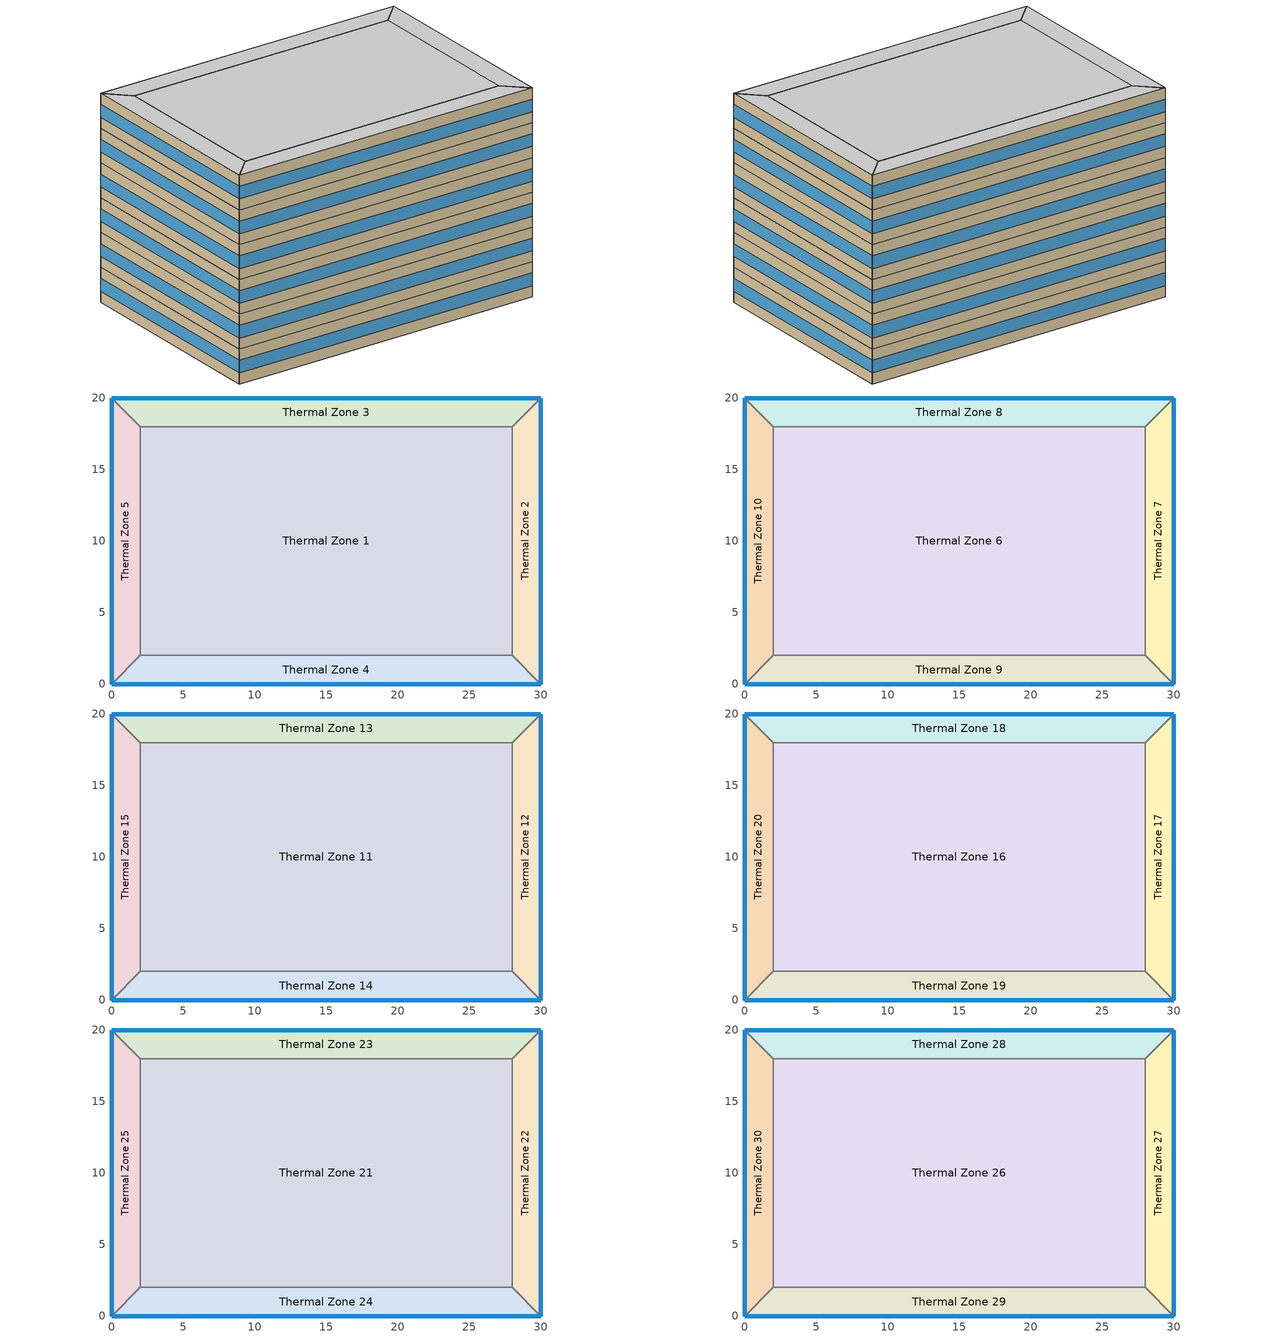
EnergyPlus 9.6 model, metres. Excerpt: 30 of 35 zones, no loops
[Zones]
Thermal Zone 1
 floor ground (ExtSlabCarpet): 2,2 2,18 28,18 28,2 z0
 wall to Thermal Zone 5 (Interior Wall): 2,18 2,2 z0:3.2
 wall to Thermal Zone 3 (Interior Wall): 28,18 2,18 z0:3.2
 wall to Thermal Zone 2 (Interior Wall): 28,2 28,18 z0:3.2
 wall to Thermal Zone 4 (Interior Wall): 2,2 28,2 z0:3.2
Thermal Zone 2
 floor ground (ExtSlabCarpet): 28,2 28,18 30,20 30,0 z0
 wall outside (Ext Wall): 30,0 30,20 z0:3.2
 wall to Thermal Zone 4 (Interior Wall): 28,2 30,0 z0:3.2
 wall to Thermal Zone 3 (Interior Wall): 30,20 28,18 z0:3.2
 window (Ext Window): 30,0.01 30,19.99 z1.02:2.18
Thermal Zone 3
 floor ground (ExtSlabCarpet): 2,18 0,20 30,20 28,18 z0
 wall outside (Ext Wall): 30,20 0,20 z0:3.2
 wall to Thermal Zone 5 (Interior Wall): 0,20 2,18 z0:3.2
 window (Ext Window): 29.99,20 0.01,20 z1.02:2.18
Thermal Zone 4
 floor ground (ExtSlabCarpet): 28,2 30,0 0,0 2,2 z0
 wall outside (Ext Wall): 0,0 30,0 z0:3.2
 wall to Thermal Zone 5 (Interior Wall): 2,2 0,0 z0:3.2
 window (Ext Window): 0.01,0 29.99,0 z1.02:2.18
Thermal Zone 5
 floor ground (ExtSlabCarpet): 0,20 2,18 2,2 0,0 z0
 wall outside (Ext Wall): 0,20 0,0 z0:3.2
 window (Ext Window): 0,19.99 0,0.01 z1.02:2.18
Thermal Zone 6
 floor to Thermal Zone 1 (Interior Floor): 2,2 2,18 28,18 28,2 z3.2
 wall to Thermal Zone 10 (Interior Wall): 2,18 2,2 z3.2:6.4
 wall to Thermal Zone 8 (Interior Wall): 28,18 2,18 z3.2:6.4
 wall to Thermal Zone 7 (Interior Wall): 28,2 28,18 z3.2:6.4
 wall to Thermal Zone 9 (Interior Wall): 2,2 28,2 z3.2:6.4
Thermal Zone 7
 floor to Thermal Zone 2 (Interior Floor): 28,2 28,18 30,20 30,0 z3.2
 wall outside (Ext Wall): 30,0 30,20 z3.2:6.4
 wall to Thermal Zone 9 (Interior Wall): 28,2 30,0 z3.2:6.4
 wall to Thermal Zone 8 (Interior Wall): 30,20 28,18 z3.2:6.4
 window (Ext Window): 30,0.01 30,19.99 z4.22:5.38
Thermal Zone 8
 floor to Thermal Zone 3 (Interior Floor): 2,18 0,20 30,20 28,18 z3.2
 wall outside (Ext Wall): 30,20 0,20 z3.2:6.4
 wall to Thermal Zone 10 (Interior Wall): 0,20 2,18 z3.2:6.4
 window (Ext Window): 29.99,20 0.01,20 z4.22:5.38
Thermal Zone 9
 floor to Thermal Zone 4 (Interior Floor): 28,2 30,0 0,0 2,2 z3.2
 wall outside (Ext Wall): 0,0 30,0 z3.2:6.4
 wall to Thermal Zone 10 (Interior Wall): 2,2 0,0 z3.2:6.4
 window (Ext Window): 0.01,0 29.99,0 z4.22:5.38
Thermal Zone 10
 floor to Thermal Zone 5 (Interior Floor): 0,20 2,18 2,2 0,0 z3.2
 wall outside (Ext Wall): 0,20 0,0 z3.2:6.4
 window (Ext Window): 0,19.99 0,0.01 z4.22:5.38
Thermal Zone 11
 floor to Thermal Zone 6 (Interior Floor): 2,2 2,18 28,18 28,2 z6.4
 wall to Thermal Zone 15 (Interior Wall): 2,18 2,2 z6.4:9.6
 wall to Thermal Zone 13 (Interior Wall): 28,18 2,18 z6.4:9.6
 wall to Thermal Zone 12 (Interior Wall): 28,2 28,18 z6.4:9.6
 wall to Thermal Zone 14 (Interior Wall): 2,2 28,2 z6.4:9.6
Thermal Zone 12
 floor to Thermal Zone 7 (Interior Floor): 28,2 28,18 30,20 30,0 z6.4
 wall outside (Ext Wall): 30,0 30,20 z6.4:9.6
 wall to Thermal Zone 14 (Interior Wall): 28,2 30,0 z6.4:9.6
 wall to Thermal Zone 13 (Interior Wall): 30,20 28,18 z6.4:9.6
 window (Ext Window): 30,0.01 30,19.99 z7.42:8.58
Thermal Zone 13
 floor to Thermal Zone 8 (Interior Floor): 2,18 0,20 30,20 28,18 z6.4
 wall outside (Ext Wall): 30,20 0,20 z6.4:9.6
 wall to Thermal Zone 15 (Interior Wall): 0,20 2,18 z6.4:9.6
 window (Ext Window): 29.99,20 0.01,20 z7.42:8.58
Thermal Zone 14
 floor to Thermal Zone 9 (Interior Floor): 28,2 30,0 0,0 2,2 z6.4
 wall outside (Ext Wall): 0,0 30,0 z6.4:9.6
 wall to Thermal Zone 15 (Interior Wall): 2,2 0,0 z6.4:9.6
 window (Ext Window): 0.01,0 29.99,0 z7.42:8.58
Thermal Zone 15
 floor to Thermal Zone 10 (Interior Floor): 0,20 2,18 2,2 0,0 z6.4
 wall outside (Ext Wall): 0,20 0,0 z6.4:9.6
 window (Ext Window): 0,19.99 0,0.01 z7.42:8.58
Thermal Zone 16
 floor to Thermal Zone 11 (Interior Floor): 2,2 2,18 28,18 28,2 z9.6
 wall to Thermal Zone 20 (Interior Wall): 2,18 2,2 z9.6:12.8
 wall to Thermal Zone 18 (Interior Wall): 28,18 2,18 z9.6:12.8
 wall to Thermal Zone 17 (Interior Wall): 28,2 28,18 z9.6:12.8
 wall to Thermal Zone 19 (Interior Wall): 2,2 28,2 z9.6:12.8
Thermal Zone 17
 floor to Thermal Zone 12 (Interior Floor): 28,2 28,18 30,20 30,0 z9.6
 wall outside (Ext Wall): 30,0 30,20 z9.6:12.8
 wall to Thermal Zone 19 (Interior Wall): 28,2 30,0 z9.6:12.8
 wall to Thermal Zone 18 (Interior Wall): 30,20 28,18 z9.6:12.8
 window (Ext Window): 30,0.01 30,19.99 z10.62:11.78
Thermal Zone 18
 floor to Thermal Zone 13 (Interior Floor): 2,18 0,20 30,20 28,18 z9.6
 wall outside (Ext Wall): 30,20 0,20 z9.6:12.8
 wall to Thermal Zone 20 (Interior Wall): 0,20 2,18 z9.6:12.8
 window (Ext Window): 29.99,20 0.01,20 z10.62:11.78
Thermal Zone 19
 floor to Thermal Zone 14 (Interior Floor): 28,2 30,0 0,0 2,2 z9.6
 wall outside (Ext Wall): 0,0 30,0 z9.6:12.8
 wall to Thermal Zone 20 (Interior Wall): 2,2 0,0 z9.6:12.8
 window (Ext Window): 0.01,0 29.99,0 z10.62:11.78
Thermal Zone 20
 floor to Thermal Zone 15 (Interior Floor): 0,20 2,18 2,2 0,0 z9.6
 wall outside (Ext Wall): 0,20 0,0 z9.6:12.8
 window (Ext Window): 0,19.99 0,0.01 z10.62:11.78
Thermal Zone 21
 floor to Thermal Zone 16 (Interior Floor): 2,2 2,18 28,18 28,2 z12.8
 wall to Thermal Zone 25 (Interior Wall): 2,18 2,2 z12.8:16
 wall to Thermal Zone 23 (Interior Wall): 28,18 2,18 z12.8:16
 wall to Thermal Zone 22 (Interior Wall): 28,2 28,18 z12.8:16
 wall to Thermal Zone 24 (Interior Wall): 2,2 28,2 z12.8:16
Thermal Zone 22
 floor to Thermal Zone 17 (Interior Floor): 28,2 28,18 30,20 30,0 z12.8
 wall outside (Ext Wall): 30,0 30,20 z12.8:16
 wall to Thermal Zone 24 (Interior Wall): 28,2 30,0 z12.8:16
 wall to Thermal Zone 23 (Interior Wall): 30,20 28,18 z12.8:16
 window (Ext Window): 30,0.01 30,19.99 z13.82:14.98
Thermal Zone 23
 floor to Thermal Zone 18 (Interior Floor): 2,18 0,20 30,20 28,18 z12.8
 wall outside (Ext Wall): 30,20 0,20 z12.8:16
 wall to Thermal Zone 25 (Interior Wall): 0,20 2,18 z12.8:16
 window (Ext Window): 29.99,20 0.01,20 z13.82:14.98
Thermal Zone 24
 floor to Thermal Zone 19 (Interior Floor): 28,2 30,0 0,0 2,2 z12.8
 wall outside (Ext Wall): 0,0 30,0 z12.8:16
 wall to Thermal Zone 25 (Interior Wall): 2,2 0,0 z12.8:16
 window (Ext Window): 0.01,0 29.99,0 z13.82:14.98
Thermal Zone 25
 floor to Thermal Zone 20 (Interior Floor): 0,20 2,18 2,2 0,0 z12.8
 wall outside (Ext Wall): 0,20 0,0 z12.8:16
 window (Ext Window): 0,19.99 0,0.01 z13.82:14.98
Thermal Zone 26
 floor to Thermal Zone 21 (Interior Floor): 2,2 2,18 28,18 28,2 z16
 wall to Thermal Zone 30 (Interior Wall): 2,18 2,2 z16:19.2
 wall to Thermal Zone 28 (Interior Wall): 28,18 2,18 z16:19.2
 wall to Thermal Zone 27 (Interior Wall): 28,2 28,18 z16:19.2
 wall to Thermal Zone 29 (Interior Wall): 2,2 28,2 z16:19.2
 ceiling to Thermal Zone 31 (Interior Ceiling): 28,2 28,18 2,18 2,2 z19.2
Thermal Zone 27
 floor to Thermal Zone 22 (Interior Floor): 28,2 28,18 30,20 30,0 z16
 wall outside (Ext Wall): 30,0 30,20 z16:19.2
 wall to Thermal Zone 29 (Interior Wall): 28,2 30,0 z16:19.2
 wall to Thermal Zone 28 (Interior Wall): 30,20 28,18 z16:19.2
 window (Ext Window): 30,0.01 30,19.99 z17.02:18.18
 ceiling to Thermal Zone 32 (Interior Ceiling): 30,0 30,20 28,18 28,2 z19.2
Thermal Zone 28
 floor to Thermal Zone 23 (Interior Floor): 2,18 0,20 30,20 28,18 z16
 wall outside (Ext Wall): 30,20 0,20 z16:19.2
 wall to Thermal Zone 30 (Interior Wall): 0,20 2,18 z16:19.2
 window (Ext Window): 29.99,20 0.01,20 z17.02:18.18
 ceiling to Thermal Zone 33 (Interior Ceiling): 28,18 30,20 0,20 2,18 z19.2
Thermal Zone 29
 floor to Thermal Zone 24 (Interior Floor): 28,2 30,0 0,0 2,2 z16
 wall outside (Ext Wall): 0,0 30,0 z16:19.2
 wall to Thermal Zone 30 (Interior Wall): 2,2 0,0 z16:19.2
 window (Ext Window): 0.01,0 29.99,0 z17.02:18.18
 ceiling to Thermal Zone 34 (Interior Ceiling): 2,2 0,0 30,0 28,2 z19.2
Thermal Zone 30
 floor to Thermal Zone 25 (Interior Floor): 0,20 2,18 2,2 0,0 z16
 wall outside (Ext Wall): 0,20 0,0 z16:19.2
 window (Ext Window): 0,19.99 0,0.01 z17.02:18.18
 ceiling to Thermal Zone 35 (Interior Ceiling): 0,0 2,2 2,18 0,20 z19.2
[Building]
Building 1: North Axis {deg}=-0
[Site:Location]
Washington Dc Dulles IntL Ar: Latitude {deg}=38.98; Longitude {deg}=-77.47; Time Zone {hr}=-5; Elevation {m}=82
[SizingPeriod:DesignDay] Month=7; Day of Month=21; Day Type=SummerDesignDay; Daily Dry-Bulb Temperature Range {deltaC}=14.4; Dry-Bulb Temperature Range Modifier Type=DefaultMultipliers; Barometric Pressure {Pa}=86790; Wind Speed {m/s}=5; Wind Direction {deg}=340; Rain Indicator=No; Snow Indicator=No; Daylight Saving Time Indicator=No; Solar Model Indicator=ASHRAETau; ASHRAE Clear Sky Optical Depth for Beam Irradiance (taub)=0.339; ASHRAE Clear Sky Optical Depth for Diffuse Irradiance (taud)=2.366; Begin Environment Reset Mode=FullResetAtBeginEnvironment
Name | Maximum Dry-Bulb Temperature {C} | Humidity Condition Type | Wetbulb or DewPoint at Maximum Dry-Bulb {C} | Enthalpy at Maximum Dry-Bulb {J/kg}
SALT-LAKE-CITY-IAP Ann Clg .4% Condns DB=>MWB | 36.5 | Wetbulb | 17.1
SALT-LAKE-CITY-IAP Ann Clg .4% Condns DP=>MDB | 22.5 | Dewpoint | 15.6
SALT-LAKE-CITY-IAP Ann Clg .4% Condns Enth=>MDB | 30.8 | Enthalpy |  | 59300
SALT-LAKE-CITY-IAP Ann Clg .4% Condns WB=>MDB | 31.2 | Wetbulb | 19
[Material] Thermal Absorptance=0.9
Name | Roughness | Thickness m | Conductivity W/m-K | Density kg/m3 | Specific Heat J/kg-K | Solar Absorptance | Visible Absorptance
wall brick | Smooth | 0.2 | 0.7 | 1800 | 829 | 0.65 | 0.65
Wall Insulation [30] | MediumRough | 0.1693 | 0.049 | 265 | 836.8 | 0.7 | 0.7
F16 Acoustic tile | MediumSmooth | 0.0191 | 0.06 | 368 | 590 | 0.3 | 0.3
M11 100mm lightweight concrete | MediumRough | 0.1016 | 0.53 | 1280 | 840 | 0.5 | 0.5
MAT-CC05 4 HW CONCRETE | Rough | 0.1016 | 1.311 | 2240 | 836.8 | 0.85 | 0.85
G01a 19mm gypsum board | MediumSmooth | 0.019 | 0.16 | 800 | 1090 | 0.4 | 0.4
[Material:AirGap]
Name | Thermal Resistance m2-K/W
F04 Wall air space resistance | 0.15
F05 Ceiling air space resistance | 0.18
[Material:NoMass]
CP02 CARPET PAD: Roughness=Smooth; Thermal Resistance m2-K/W=0.1; Thermal Absorptance=0.9; Solar Absorptance=0.8; Visible Absorptance=0.8
[WindowMaterial:SimpleGlazingSystem]
Window Material Simple Glazing System: U-Factor W/m2-K=2.8; Solar Heat Gain Coefficient=0.36
[Construction]
Ext Wall: wall brick, Wall Insulation [30]
Ext Window: Window Material Simple Glazing System
ExtSlabCarpet: MAT-CC05 4 HW CONCRETE, CP02 CARPET PAD
Interior Ceiling: M11 100mm lightweight concrete, F05 Ceiling air space resistance, F16 Acoustic tile
Interior Floor: F16 Acoustic tile, F05 Ceiling air space resistance, M11 100mm lightweight concrete
Interior Wall: G01a 19mm gypsum board, F04 Wall air space resistance, G01a 19mm gypsum board
[Zone]
Thermal Zone 1; Thermal Zone 2; Thermal Zone 3; Thermal Zone 4; Thermal Zone 5: 0, 0, 0, 0, , 1, , , , , , Yes
Thermal Zone 6; Thermal Zone 7; Thermal Zone 8; Thermal Zone 9; Thermal Zone 10: 0, 0, 0, 3.2, , 1, , , , , , Yes
Thermal Zone 11; Thermal Zone 12; Thermal Zone 13; Thermal Zone 14; Thermal Zone 15: 0, 0, 0, 6.4, , 1, , , , , , Yes
Thermal Zone 16; Thermal Zone 17; Thermal Zone 18; Thermal Zone 19; Thermal Zone 20: 0, 0, 0, 9.6, , 1, , , , , , Yes
Thermal Zone 21; Thermal Zone 22; Thermal Zone 23; Thermal Zone 24; Thermal Zone 25: 0, 0, 0, 12.8, , 1, , , , , , Yes
Thermal Zone 26; Thermal Zone 27; Thermal Zone 28; Thermal Zone 29; Thermal Zone 30: 0, 0, 0, 16, , 1, , , , , , Yes
[AvailabilityManager:Scheduled] Schedule=Always On Discrete
Packaged Rooftop Air Conditioner 1 Availability Manager; Air Loop HVAC Outdoor Air System 1 Availability Manager
[Schedule:Constant]
Always On Discrete: Hourly Value=1
